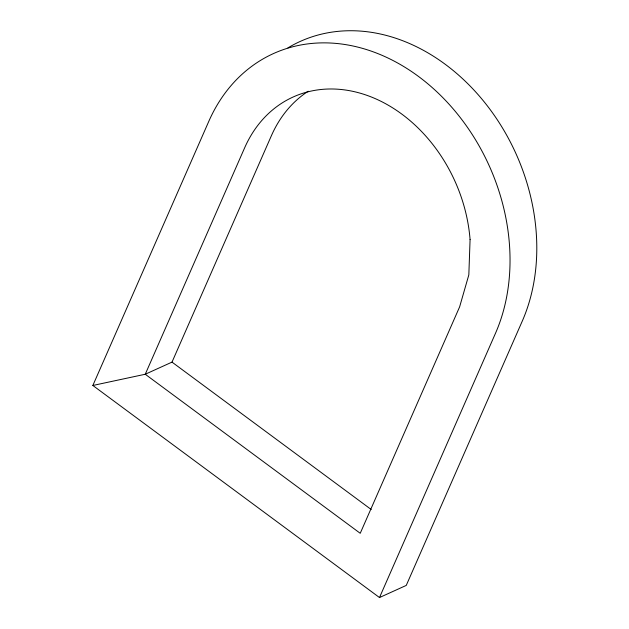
<?xml version="1.0" encoding="UTF-8"?>
<svg xmlns="http://www.w3.org/2000/svg" width="629" height="629" viewBox="0 0 629 629"><rect width="100%" height="100%" fill="white"/><g stroke="black" fill="none" stroke-linecap="round" stroke-linejoin="round"><path stroke-width="0.94" d="M92.848 385.475L208.82 121.295A190.752 150.26 65.6 0 1 418.403 76.376A190.752 150.26 65.6 0 1 495.455 333.37L379.491 597.55L92.848 385.475L145.252 374.247L172.008 362.115L271.406 135.675A143.066 112.693 65.6 0 1 308.249 91.221M379.491 597.55L406.248 585.418L522.219 321.238A190.752 150.26 65.6 0 0 479.998 96.835A190.752 150.26 65.6 0 0 287.909 47.89M172.008 362.115L371.236 509.521M470.075 239.594L468.833 274.849L459.626 306.858L360.228 533.298L145.252 374.247L244.65 147.807A143.066 112.693 65.6 0 1 372.329 97.393A143.066 112.693 65.6 0 1 470.075 239.594"/></g></svg>
